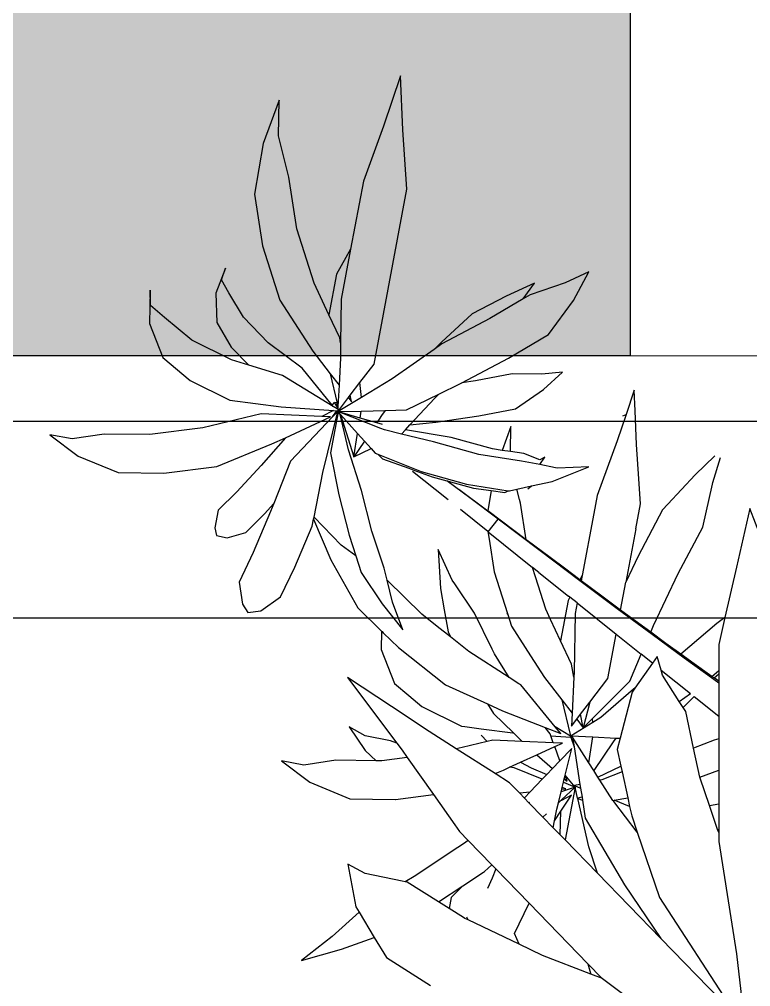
# Model space of a CAD drawing. Header units: metres. Extents: x -22 to 564, y 0 to 143.
# Drawn here: x 134.3237 to 134.5099, y 48.3146 to 48.5607 of the extents above; entities that cross this region are included whole.
import ezdxf
from ezdxf.enums import TextEntityAlignment as Align

# ---------------------------------------------------------------- set-up
doc = ezdxf.new("R2010")
doc.units = ezdxf.units.M
for name, color, linetype in [('XREF 1N NEURO-ONCOLOGIA$0$-CG-M-WALL', 7, 'Continuous'), ('XREF 1N NEURO-ONCOLOGIA$0$COLUMNAS', 6, 'Continuous'), ('XREF 1N NEURO-ONCOLOGIA$0$Mobiliario Fijo', 40, 'Continuous'), ('XREF 1N NEURO-ONCOLOGIA$0$TEX-MOB', 4, 'Continuous')]:
    doc.layers.add(name, color=color, linetype=linetype)
doc.layers.add('XREF 1N NEURO-ONCOLOGIA$0$MUROS DE TABLAROCA', color=150, linetype='Continuous', lineweight=13)
doc.styles.add('XREF 1N NEURO-ONCOLOGIA$0$HANDLET', font='romans.shx')

# ---------------------------------------------------------------- blocks, each defined once
blk = doc.blocks.new('XREF 1N NEURO-ONCOLOGIA$0$C-1')
at = {"layer": 'XREF 1N NEURO-ONCOLOGIA$0$-CG-M-WALL', "true_color": 0x636466}
h = blk.add_hatch(color=251, dxfattribs=at)
h.dxf.hatch_style = 1
h.paths.add_polyline_path([(-0.5, -0.5), (-0.5, 0.5), (0.5, 0.5), (0.5, -0.5)])
blk.add_lwpolyline([(-0.5, -0.5), (-0.5, 0.5), (0.5, 0.5), (0.5, -0.5)], close=True)
blk = doc.blocks.new('XREF 1N NEURO-ONCOLOGIA$0$PLANTA CIRCULAR-02')
at = {"color": 72}
for p, q in [((0.2163079197244855, 0.3322979269213064), (0.2174825615668823, 0.3582367918298743)), ((0.2174825615668823, 0.3582367918298743), (0.2255600604138266, 0.3340252120680773)), ((0.2754286079874646, 0.3465133165283376), (0.2831271368989405, 0.3258223326865206)), ((0.275811919614938, 0.3294600119358151), (0.2754286079874646, 0.3465133165283376)), ((0.2255600604138266, 0.3340252120680773), (0.2352287231787073, 0.3078379123443895)), ((0.2144517528118541, 0.3039590530063805), (0.2163079197244855, 0.3322979269213064)), ((0.2708940055696019, 0.3097266283270628), (0.275811919614938, 0.3294600119358151)), ((0.2831271368989405, 0.3258223326865206), (0.2873213446946607, 0.3015577129912046)), ((0.2352287231787073, 0.3078379123443895), (0.2412934626035792, 0.2753400864379287)), ((0.266975109439926, 0.2850408369870152), (0.2708940055696019, 0.3097266283270628)), ((0.2300751190101948, 0.2203104930686237), (0.2144517528118541, 0.3039590530063805)), ((0.2873213446946607, 0.3015577129912046), (0.2834024485649991, 0.276871921651157)), ((0.258752786373023, 0.259072938679985), (0.266975109439926, 0.2850408369870152)), ((0.2412934626035792, 0.2753400864379287), (0.2457661489516312, 0.2513930210412383)), ((0.2412934626035792, 0.2753400864379287), (0.2480992815560796, 0.2632650709938318)), ((0.2834024485649991, 0.276871921651157), (0.2751801254980961, 0.2509040233441269)), ((0.1273815670105876, 0.2644104534880682), (0.1386542231617511, 0.2592500123248627)), ((0.1347174525734545, 0.2507799221803779), (0.1273815670105876, 0.2644104534880682)), ((0.3012393786880523, 0.2661272672316173), (0.3057208071625865, 0.2542281051827047)), ((0.3031552708874727, 0.260565723578587), (0.3012393786880523, 0.2661272672316173)), ((0.1386542231617511, 0.2592500123248627), (0.1554385416881416, 0.2534772389408246)), ((0.2480992815560796, 0.2632650709938318), (0.2517101342726562, 0.2439324122591202)), ((0.2517101342726562, 0.2439324122591202), (0.258752786373023, 0.259072938679985)), ((0.2995236314507963, 0.2544392442416736), (0.3031552708874727, 0.260565723578587)), ((0.1533050969057257, 0.2589804255905719), (0.1669278453257448, 0.2528546845111848)), ((0.158738136582528, 0.2515389861300363), (0.1533050969057257, 0.2589804255905719)), ((0.2926280267648309, 0.2426926067117918), (0.2995236314507963, 0.2544392442416736)), ((0.3371173422359845, 0.2483497702475788), (0.3371932772652855, 0.2557022486139644)), ((0.3371932772652855, 0.2557022486139644), (0.3374809903972249, 0.2398110029806943)), ((0.1465979750992545, 0.234456471980458), (0.1347174525734545, 0.2507799221803779)), ((0.1554385416881416, 0.2534772389408246), (0.158738136582528, 0.2515389861300363)), ((0.158738136582528, 0.2515389861300363), (0.1746905417690243, 0.2421682011757511)), ((0.1669278453257448, 0.2528546845111848), (0.183105695239135, 0.2443916328278064)), ((0.2457661489516312, 0.2513930210412383), (0.2461087853604624, 0.2304808479718332)), ((0.2751801254980961, 0.2509040233441269), (0.2593158248288034, 0.2264805127125484)), ((0.3057208071625865, 0.2542281051827047), (0.3052849004319853, 0.2402072395598367)), ((0.3302719046012754, 0.2426581997864687), (0.3371173422359845, 0.2483497702475788)), ((0.1746905417690243, 0.2421682011757511), (0.1976315565399318, 0.2299967785626436)), ((0.183105695239135, 0.2443916328278064), (0.1979025384700463, 0.2308337960126394)), ((0.2465460943457316, 0.2328305884237594), (0.2517101342726562, 0.2439324122591202)), ((0.2808230684268551, 0.2305072031032154), (0.2926280267648309, 0.2426926067117918)), ((0.3172262998705548, 0.2317171172690493), (0.3302719046012754, 0.2426581997864687)), ((0.3052849004319853, 0.2402072395598367), (0.2983892957460199, 0.2284606020299478)), ((0.3374809903972249, 0.2398110029806943), (0.3310885271888111, 0.2234832087838114)), ((0.165849975180123, 0.2231474342153845), (0.1465979750992545, 0.234456471980458)), ((0.2461087853604624, 0.2304808479718332), (0.2465460943457316, 0.2328305884237594)), ((0.2982155976822298, 0.2223179191698321), (0.3172262998705548, 0.2317171172690493)), ((0.1976315565399318, 0.2299967785626436), (0.2013890418260757, 0.2273417944819727)), ((0.1979025384700463, 0.2308337960126394), (0.2013890418260757, 0.2273417944819727)), ((0.2013890418260757, 0.2273417944819727), (0.2214030004920744, 0.2132002243617919)), ((0.2461087853604624, 0.2304808479718332), (0.2462260190323775, 0.2233257098332544)), ((0.2645668345363532, 0.2183558742652565), (0.2808230684268551, 0.2305072031032154)), ((0.2983892957460199, 0.2284606020299478), (0.2899686613796177, 0.2197685909734801)), ((0.1880458887503806, 0.2113713272277309), (0.165849975180123, 0.2231474342153845)), ((0.2462260190323775, 0.2233257098332544), (0.2468636820481009, 0.2101818382819616)), ((0.2593158248288034, 0.2264805127125484), (0.2510818288329091, 0.2157029925408622)), ((0.2899686613796177, 0.2197685909734801), (0.2982155976822298, 0.2223179191698321)), ((0.3310885271888111, 0.2234832087838114), (0.3180429224580905, 0.212542126266392)), ((0.2368373994195281, 0.2114759135015092), (0.2300751190101948, 0.2203104930686237)), ((0.2501257025410837, 0.2006073451241903), (0.2645668345363532, 0.2183558742652565)), ((0.2739774869021687, 0.2148253307744952), (0.2899686613796177, 0.2197685909734801)), ((0.1398800181335815, 0.2163983263596734), (0.1497604723965367, 0.2155343248746178)), ((0.1490665851663664, 0.2080943989386341), (0.1398800181335815, 0.2163983263596734)), ((0.1497604723965367, 0.2155343248746178), (0.1639590949975371, 0.2156879583203661)), ((0.1639590949975371, 0.2156879583203661), (0.1815031946998573, 0.2123314385903896)), ((0.2214030004920744, 0.2132002243617919), (0.2361707790385594, 0.2043516240605001)), ((0.2510818288329091, 0.2157029925408622), (0.2468636820481009, 0.2101818382819616)), ((0.2510818288329091, 0.2157029925408622), (0.2477282124536515, 0.2016322527049041)), ((0.2496995792831598, 0.20008362848872), (0.2739774869021687, 0.2148253307744952)), ((0.1815031946998573, 0.2123314385903896), (0.1880458887503806, 0.2113713272277309)), ((0.1887909899510447, 0.210976011602277), (0.1880458887503806, 0.2113713272277309)), ((0.1991868052905516, 0.2059026629006553), (0.1887909899510447, 0.210976011602277)), ((0.2361707790385594, 0.2043516240605001), (0.2368373994195281, 0.2114759135015092)), ((0.2414502145201709, 0.2054495023549734), (0.2368373994195281, 0.2114759135015092)), ((0.2468636820481009, 0.2101818382819616), (0.2473545221659918, 0.2000643635302808)), ((0.3180429224580905, 0.212542126266392), (0.2990322202697513, 0.2031429281671819)), ((0.1052299575996187, 0.1979691624593656), (0.1056769285168286, 0.2078393354950734)), ((0.1056769285168286, 0.2078393354950734), (0.1095695138444483, 0.1961716594080798)), ((0.1624008745917536, 0.1989805685503896), (0.1490665851663664, 0.2080943989386341)), ((0.2145308191973356, 0.1984145024736676), (0.1991868052905516, 0.2059026629006553)), ((0.2012420913636532, 0.2038441356656762), (0.1991868052905516, 0.2059026629006553)), ((0.2129187338088343, 0.1912117784107465), (0.2012420913636532, 0.2038441356656762)), ((0.2361707790385594, 0.2043516240605001), (0.2465179944031206, 0.1981517496038236)), ((0.2408711741639706, 0.2023382135543628), (0.2414502145201709, 0.2054495023549734)), ((0.2423500464400661, 0.204273917165942), (0.2408711741639706, 0.2023382135543628)), ((0.2423500464400661, 0.204273917165942), (0.2414502145201709, 0.2054495023549734)), ((0.2466985945455633, 0.1985927575697914), (0.2423500464400661, 0.204273917165942)), ((0.179944974294088, 0.1956240488204131), (0.1624008745917536, 0.1989805685503896)), ((0.2475589574949026, 0.2009221111081345), (0.2473545221659918, 0.2000643635302808)), ((0.2473545221659918, 0.2000643635302808), (0.2473828681530961, 0.1994800799755438)), ((0.248094386283185, 0.2003980152886271), (0.2473828681530961, 0.1994800799755438)), ((0.2473828681530961, 0.1994800799755438), (0.2473871868901938, 0.1993910597183728)), ((0.2486026663029293, 0.2008001950860674), (0.2473871868901938, 0.1993910597183728)), ((0.2473871868901938, 0.1993910597183728), (0.2474207183899182, 0.1986998894381315)), ((0.2477282124536515, 0.2016322527049041), (0.2475589574949026, 0.2009221111081345)), ((0.2475589574949026, 0.2009221111081345), (0.2480609931466802, 0.2010828169036856)), ((0.2477282124536515, 0.2016322527049041), (0.2480911353282238, 0.2018156823961661)), ((0.247743822599233, 0.1988960804005373), (0.2496995792831598, 0.20008362848872)), ((0.2480609931466802, 0.2010828169036856), (0.248094386283185, 0.2003980152886271)), ((0.2480911353282238, 0.2018156823961661), (0.2490791886609855, 0.2018896935783303)), ((0.2490791886609855, 0.2018896935783303), (0.2486026663029293, 0.2008001950860674)), ((0.2501257025410837, 0.2006073451241903), (0.2490791886609855, 0.2018896935783303)), ((0.2746122854090771, 0.1999197234052801), (0.2494241924522385, 0.1980637706908084)), ((0.2496995792831598, 0.20008362848872), (0.2501257025410837, 0.2006073451241903)), ((0.2990322202697513, 0.2031429281671819), (0.2746122854090771, 0.1999197234052801)), ((0.1045022866744318, 0.1819004705865055), (0.1052299575996187, 0.1979691624593656)), ((0.1095695138444483, 0.1961716594080798), (0.1137544273637729, 0.1836277557332693)), ((0.1110581247384346, 0.1955550565866915), (0.1095695138444483, 0.1961716594080798)), ((0.2005007157029723, 0.192607584846705), (0.179944974294088, 0.1956240488204131)), ((0.2248347571928662, 0.1981529485796116), (0.2145308191973356, 0.1984145024736676)), ((0.2362374095002337, 0.1978635050566737), (0.2248347571928662, 0.1981529485796116)), ((0.2248347571928662, 0.1981529485796116), (0.2264701033485323, 0.1956942270619848)), ((0.2264701033485323, 0.1956942270619848), (0.2287862294278824, 0.192255410235326)), ((0.2268788212409731, 0.1895363656214002), (0.2474751338054943, 0.1975782480458505)), ((0.2287862294278824, 0.192255410235326), (0.236768964713761, 0.1945289948367801)), ((0.2466379175878899, 0.1975994998392849), (0.2362374095002337, 0.1978635050566737)), ((0.236768964713761, 0.1945289948367801), (0.2362374095002337, 0.1978635050566737)), ((0.236768964713761, 0.1945289948367801), (0.246546267228581, 0.1973136950235457)), ((0.2461689531155144, 0.1961370690792492), (0.2379569896054789, 0.1870763708344043)), ((0.2461689531155144, 0.1961370690792492), (0.2397189675594689, 0.1760232697730402)), ((0.2423861432337446, 0.1793886632420509), (0.2462778434902333, 0.1962572136495382)), ((0.2462778434902333, 0.1962572136495382), (0.2461689531155144, 0.1961370690792492)), ((0.2472387041253228, 0.1973173825432752), (0.2462778434902333, 0.1962572136495382)), ((0.2465179944031206, 0.1981517496038236), (0.2468365684651559, 0.1983451898315493)), ((0.2465179944031206, 0.1981517496038236), (0.2469669963618912, 0.1978827153103282)), ((0.2466379175878899, 0.1975994998392849), (0.246546267228581, 0.1973136950235457)), ((0.246546267228581, 0.1973136950235457), (0.2472040618885387, 0.1975010433141122)), ((0.247188125296617, 0.1975855334345127), (0.2466379175878899, 0.1975994998392849)), ((0.2466985945455633, 0.1985927575697914), (0.2466639152700907, 0.1985525530273904)), ((0.2468365684651559, 0.1983451898315493), (0.2466639152700907, 0.1985525530273904)), ((0.2472069117380471, 0.1979003931708334), (0.2466985945455633, 0.1985927575697914)), ((0.2472069117380471, 0.1979003931708334), (0.2468365684651559, 0.1983451898315493)), ((0.2472069117380471, 0.1979003931708334), (0.2469669963618912, 0.1978827153103282)), ((0.2469669963618912, 0.1978827153103282), (0.2470406137376671, 0.1978386050379939)), ((0.2471345818030244, 0.1978694019205349), (0.2470406137376671, 0.1978386050379939)), ((0.2470406137376671, 0.1978386050379939), (0.2471531042229316, 0.1977712026633824)), ((0.2472069117380471, 0.1979003931708334), (0.2471345818030244, 0.1978694019205349)), ((0.2471345818030244, 0.1978694019205349), (0.2471531042229316, 0.1977712026633824)), ((0.2471531042229316, 0.1977712026633824), (0.2474751338054943, 0.1975782480458505)), ((0.2474751338054943, 0.1975782480458505), (0.247188125296617, 0.1975855334345127)), ((0.247188125296617, 0.1975855334345127), (0.2472040618885387, 0.1975010433141122)), ((0.2472040618885387, 0.1975010433141122), (0.2474751338054943, 0.1975782480458505)), ((0.2474751338054943, 0.1975782480458505), (0.2472069117380471, 0.1979003931708334)), ((0.2474751338054943, 0.1975782480458505), (0.2472387041253228, 0.1973173825432752)), ((0.2472387041253228, 0.1973173825432752), (0.2509193050910028, 0.1778041503355823)), ((0.2474207183899182, 0.1986998894381315), (0.247743822599233, 0.1988960804005373)), ((0.2474207183899182, 0.1986998894381315), (0.2474586054971581, 0.197918938906561)), ((0.2479441683835546, 0.197954716992605), (0.2474586054971581, 0.197918938906561)), ((0.2474586054971581, 0.197918938906561), (0.2474751338054943, 0.1975782480458505)), ((0.2479441683835546, 0.197954716992605), (0.2474751338054943, 0.1975782480458505)), ((0.2474751338054943, 0.1975782480458505), (0.2499030206254673, 0.1950344479568571)), ((0.2545506393085475, 0.1685439526762096), (0.2474751338054943, 0.1975782480458505)), ((0.2479831858152153, 0.1979575919426182), (0.2479441683835546, 0.197954716992605)), ((0.2494241924522385, 0.1980637706908084), (0.2479831858152153, 0.1979575919426182)), ((0.2499030206254673, 0.1950344479568571), (0.2479831858152153, 0.1979575919426182)), ((0.2494241924522385, 0.1980637706908084), (0.2550827223342083, 0.195213421225823)), ((0.2499030206254673, 0.1950344479568571), (0.2700187889681729, 0.1739583035174519)), ((0.2508638265624228, 0.1950258185294231), (0.2550827223342083, 0.195213421225823)), ((0.2725399314201127, 0.1851076294699467), (0.2508638265624228, 0.1950258185294231)), ((0.2550827223342083, 0.195213421225823), (0.2841276533141865, 0.1965049694562708)), ((0.2841276533141865, 0.1965049694562708), (0.3119486977157351, 0.1898444431688944)), ((0.1645955643399191, 0.1905343967350816), (0.1688656129225734, 0.1790579825729139)), ((0.1648666482664112, 0.1784740353022087), (0.1645955643399191, 0.1905343967350816)), ((0.2129187338088343, 0.1912117784107465), (0.2005007157029723, 0.192607584846705)), ((0.215121367953742, 0.1888288621271457), (0.2129187338088343, 0.1912117784107465)), ((0.2260522050137155, 0.1914767252876928), (0.2287862294278824, 0.192255410235326)), ((0.3119486977157351, 0.1898444431688944), (0.3372880189583043, 0.1865867729920794)), ((0.1734773214052865, 0.1797314055244357), (0.1932669609845732, 0.1851730476572797)), ((0.1932669609845732, 0.1851730476572797), (0.215121367953742, 0.1888288621271457)), ((0.2017289134619915, 0.1831929343636673), (0.2169393390596781, 0.18686209294696)), ((0.2169393390596781, 0.18686209294696), (0.215121367953742, 0.1888288621271457)), ((0.2169393390596781, 0.18686209294696), (0.2250252189176507, 0.1888126218978954)), ((0.2250252189176507, 0.1888126218978954), (0.2268788212409731, 0.1895363656214002)), ((0.2379569896054789, 0.1870763708344043), (0.2346970288467958, 0.1834794818944587)), ((0.2397189675594689, 0.1760232697730402), (0.2379569896054789, 0.1870763708344043)), ((0.2789897089102595, 0.1821564482979241), (0.2725399314201127, 0.1851076294699467)), ((0.2725399314201127, 0.1851076294699467), (0.28417783862389, 0.1717772079103597)), ((0.3372880189583043, 0.1865867729920794), (0.3591623532484363, 0.1868583691443675)), ((0.3591623532484363, 0.1868583691443675), (0.3745282498051523, 0.1845198085490196)), ((0.3852475939766577, 0.186526585147341), (0.3715849473010309, 0.1763001714849111)), ((0.3745282498051523, 0.1845198085490196), (0.3852475939766577, 0.186526585147341)), ((0.103425315653368, 0.1654579051208671), (0.1045022866744318, 0.1819004705865055)), ((0.1137544273637729, 0.1836277557332693), (0.1234230901286537, 0.1574404560095886)), ((0.1800494819271137, 0.1770853832989019), (0.2017289134619915, 0.1831929343636673)), ((0.2346970288467958, 0.1834794818944587), (0.2314845738350897, 0.1799350085842022)), ((0.2346970288467958, 0.1834794818944587), (0.2397189675594689, 0.1760232697730402)), ((0.3053391020597331, 0.1713861034784898), (0.2789897089102595, 0.1821564482979241)), ((0.0670034462101086, 0.1765032058852469), (0.07653787987015899, 0.1673561726104253)), ((0.1484346118343325, 0.1758525380328066), (0.1508384722692142, 0.1745214281818335)), ((0.1508482719286803, 0.172223583868643), (0.1484346118343325, 0.1758525380328066)), ((0.1508384722692142, 0.1745214281818335), (0.1584706073914219, 0.1775400559016802)), ((0.1584706073914219, 0.1775400559016802), (0.1648666482664112, 0.1784740353022087)), ((0.1595454020749543, 0.1738957745349907), (0.1800494819271137, 0.1770853832989019)), ((0.1648666482664112, 0.1784740353022087), (0.1688656129225734, 0.1790579825729139)), ((0.1688656129225734, 0.1790579825729139), (0.1734773214052865, 0.1797314055244357)), ((0.2282675669181486, 0.1772559153046629), (0.2074901824431805, 0.1689609296818304)), ((0.2282675669181486, 0.1772559153046629), (0.2260960932850935, 0.1749584140142204)), ((0.2295037197612828, 0.1777494264140031), (0.2282675669181486, 0.1772559153046629)), ((0.2314845738350897, 0.1799350085842022), (0.2295037197612828, 0.1777494264140031)), ((0.2397189675594689, 0.1760232697730402), (0.2314845738350897, 0.1799350085842022)), ((0.236039075806687, 0.1598101230703861), (0.2423861432337446, 0.1793886632420509)), ((0.2509193050910028, 0.1778041503355823), (0.2470163743349474, 0.1577717612665097)), ((0.3715849473010309, 0.1763001714849111), (0.3525527575924343, 0.1684000294539629)), ((0.0679989700413444, 0.1636597580998753), (0.0644272448327428, 0.1756919343429359)), ((0.1433445106461306, 0.1707808413354073), (0.1508482719286803, 0.172223583868643)), ((0.1508482719286803, 0.172223583868643), (0.1595454020749543, 0.1738957745349907)), ((0.2260960932850935, 0.1749584140142204), (0.2135093719693941, 0.1704741983170876)), ((0.2700187889681729, 0.1739583035174519), (0.27805011984141, 0.1535925753640228)), ((0.28417783862389, 0.1717772079103597), (0.2957087490867138, 0.1592649931012247)), ((0.3306784233023023, 0.1681284333016748), (0.3053391020597331, 0.1713861034784898)), ((0.07653787987015899, 0.1673561726104253), (0.0895846311254189, 0.1532594486780852)), ((0.1274086166296513, 0.1711158326718518), (0.1422950797455797, 0.1705790680461305)), ((0.1448606160206935, 0.1642414496502482), (0.1274086166296513, 0.1711158326718518)), ((0.1422950797455797, 0.1705790680461305), (0.1433445106461306, 0.1707808413354073)), ((0.2074901824431805, 0.1689609296818304), (0.1858107509083027, 0.1628533786170578)), ((0.2008128721623734, 0.1603305658610807), (0.2116350406788285, 0.168978682918727)), ((0.2111148562738663, 0.1696211147697824), (0.202291442793566, 0.1664776361594065)), ((0.2135093719693941, 0.1704741983170876), (0.2111148562738663, 0.1696211147697824)), ((0.2587951558607244, 0.1471608245804887), (0.2545506393085475, 0.1685439526762096)), ((0.3525527575924343, 0.1684000294539629), (0.3306784233023023, 0.1681284333016748)), ((0.0681847394216959, 0.16284444751048), (0.0679989700413444, 0.1636597580998753)), ((0.07286446886099901, 0.1423059014906087), (0.0681847394216959, 0.16284444751048)), ((0.1026461197618005, 0.1535615966715724), (0.103425315653368, 0.1654579051208671)), ((0.1547532977826052, 0.1620265710654962), (0.1448606160206935, 0.1642414496502482)), ((0.1617346602958491, 0.1604635095322209), (0.1547532977826052, 0.1620265710654962)), ((0.1858107509083027, 0.1628533786170578), (0.165922312573926, 0.159759538870567)), ((0.194635716770648, 0.1643725083162764), (0.1825018032142793, 0.1610359940265624)), ((0.1842597736035287, 0.1563334394582441), (0.1952324339886502, 0.1645365902108367)), ((0.1952324339886502, 0.1645365902108367), (0.194635716770648, 0.1643725083162764)), ((0.202291442793566, 0.1664776361594065), (0.1952324339886502, 0.1645365902108367)), ((0.1234230901286537, 0.1574404560095886), (0.1250188320769041, 0.1488886172037169)), ((0.1605009356612896, 0.1555131258417148), (0.1617346602958491, 0.1604635095322209)), ((0.1653066710561433, 0.1596637698531467), (0.1617346602958491, 0.1604635095322209)), ((0.165922312573926, 0.159759538870567), (0.1653066710561433, 0.1596637698531467)), ((0.1674950892004148, 0.158844644403807), (0.165922312573926, 0.159759538870567)), ((0.1740303074251841, 0.1597989471231287), (0.1674950892004148, 0.158844644403807)), ((0.1825018032142793, 0.1610359940265624), (0.1740303074251841, 0.1597989471231287)), ((0.1740303074251841, 0.1597989471231287), (0.1756953066214919, 0.1501664791437136)), ((0.1895334806804669, 0.1605706663973052), (0.1756953066214919, 0.1501664791437136)), ((0.194587610511789, 0.1553479501200101), (0.2008128721623734, 0.1603305658610807)), ((0.2310925888607045, 0.1404979471575487), (0.236039075806687, 0.1598101230703861)), ((0.2470163743349474, 0.1577717612665097), (0.242069887388979, 0.1384595853536723)), ((0.2957087490867138, 0.1592649931012247), (0.3046404489877688, 0.1503986505239254)), ((0.0895846311254189, 0.1532594486780852), (0.0920397800063313, 0.1506067150350674)), ((0.1048945850996574, 0.1415117078089381), (0.1026461197618005, 0.1535615966715724)), ((0.1572933824070617, 0.1363142558055372), (0.1600609619220421, 0.1537477085338068)), ((0.1600609619220421, 0.1537477085338068), (0.1605009356612896, 0.1555131258417148)), ((0.1707582094807378, 0.1461553880990465), (0.1842597736035287, 0.1563334394582441)), ((0.27805011984141, 0.1535925753640228), (0.2795593908043799, 0.1497653887337265)), ((0.2825813859204516, 0.1486756891631487), (0.27805011984141, 0.1535925753640228)), ((0.039568464767541, 0.1231805717692467), (0.0503012264136515, 0.1512584545683069)), ((0.0503012264136515, 0.1512584545683069), (0.0566811840993893, 0.1231805717692467)), ((0.0920397800063313, 0.1506067150350674), (0.1037791285079948, 0.128436858154366)), ((0.1250188320769041, 0.1488886172037169), (0.1305649356673086, 0.1191757310767016)), ((0.1572933824070617, 0.1363142558055372), (0.1756953066214919, 0.1501664791437136)), ((0.1756340436006809, 0.1401976806664038), (0.1887703810599248, 0.1507061172625583)), ((0.2795593908043799, 0.1497653887337265), (0.2878913133545495, 0.130196279699696)), ((0.2915130858215065, 0.1398093465858423), (0.2825813859204516, 0.1486756891631487)), ((0.3046404489877688, 0.1503986505239254), (0.3062675604853239, 0.1420061693310188)), ((0.1506146580046277, 0.1309519617738886), (0.1707582094807378, 0.1461553880990465)), ((0.1755778232325582, 0.1401527404294072), (0.1707582094807378, 0.1461553880990465)), ((0.2457641105792732, 0.1337127929269073), (0.2587951558607244, 0.1471608245804887)), ((0.2589906538900379, 0.1461759398824185), (0.2507675776869007, 0.126634403562349)), ((0.2589906538900379, 0.1461759398824185), (0.2587951558607244, 0.1471608245804887)), ((0.2596607296358542, 0.1428002160913522), (0.2589906538900379, 0.1461759398824185)), ((0.0846038173626624, 0.1201360446099073), (0.07286446886099901, 0.1423059014906087)), ((0.1048945850996574, 0.1415117078089381), (0.1096462692204625, 0.1160555221403356)), ((0.1755778232325582, 0.1401527404294072), (0.1542575284695999, 0.1231101353001165)), ((0.1756340436006809, 0.1401976806664038), (0.1750544361110968, 0.1365466347918769)), ((0.2252944885741073, 0.1226553716148615), (0.2310925888607045, 0.1404979471575487)), ((0.2679926521860239, 0.1232311070573289), (0.2596607296358542, 0.1428002160913522)), ((0.30042184723888, 0.137290672889165), (0.2915130858215065, 0.1398093465858423)), ((0.3062675604853239, 0.1420061693310188), (0.3054090772873934, 0.1383514253237905)), ((0.1458517696418937, 0.1277481101635729), (0.1568541853091574, 0.1359836460161006)), ((0.1568541853091574, 0.1359836460161006), (0.1572933824070617, 0.1363142558055372)), ((0.1750544361110968, 0.1365466347918769), (0.1725694049174393, 0.1208930018579011)), ((0.242069887388979, 0.1384595853536723), (0.2388892461541729, 0.1286717533568549)), ((0.3054090772873934, 0.1383514253237905), (0.30042184723888, 0.137290672889165)), ((0.1316019119972793, 0.116665740691495), (0.1506146580046277, 0.1309519617738886)), ((0.192660046776723, 0.116934331251116), (0.1993858539341744, 0.1316942741006528)), ((0.1993858539341744, 0.1316942741006528), (0.1983304550184357, 0.1129424684037801)), ((0.2388892461541729, 0.1286717533568549), (0.2457641105792732, 0.1337127929269073)), ((0.2878913133545495, 0.130196279699696), (0.294691245757491, 0.1160103336293687)), ((0.1037791285079948, 0.128436858154366), (0.1096462692204625, 0.1160555221403356)), ((0.1384307280811754, 0.1221933069562695), (0.1458517696418937, 0.1277481101635729)), ((0.2388892461541729, 0.1286717533568549), (0.2362717871023676, 0.1206170098109851)), ((0.2507675776869007, 0.126634403562349), (0.2378045974201086, 0.1037420606359589)), ((0.0566811840993893, 0.1231805717692467), (0.0622720253835496, 0.0990616334501127)), ((0.1316897786361579, 0.1171800129543357), (0.1384307280811754, 0.1221933069562695)), ((0.1512532607806065, 0.1207087498604267), (0.1371094688952184, 0.1094032758399805)), ((0.1512532607806065, 0.1207087498604267), (0.1542575284695999, 0.1231101353001165)), ((0.1528417037826841, 0.1186386506368038), (0.1542575284695999, 0.1231101353001165)), ((0.1725694049174393, 0.1208930018579011), (0.1663014816835755, 0.1010975265635565)), ((0.2239069614534657, 0.1170313271624863), (0.2252944885741073, 0.1226553716148615)), ((0.2362717871023676, 0.1206170098109851), (0.2262021737048059, 0.1056132107784293)), ((0.2747925845889654, 0.1090451609870016), (0.2679926521860239, 0.1232311070573289)), ((0.0963945369604744, 0.0952542719812684), (0.0846038173626624, 0.1201360446099073)), ((0.1121421423929121, 0.1026924482666871), (0.1096462692204625, 0.1160555221403356)), ((0.113744683623608, 0.1033516459528982), (0.1316019119972793, 0.116665740691495)), ((0.1211959790537946, 0.1093756965248787), (0.1310294119933246, 0.1166888933937216)), ((0.1305649356673086, 0.1191757310767016), (0.1310294119933246, 0.1166888933937216)), ((0.1310294119933246, 0.1166888933937216), (0.1316897786361579, 0.1171800129543357)), ((0.1479197427254633, 0.1030940188867291), (0.1528417037826841, 0.1186386506368038)), ((0.1914604880610966, 0.1151658516224856), (0.192660046776723, 0.116934331251116)), ((0.2072103804864867, 0.100682341654597), (0.2239069614534657, 0.1170313271624863)), ((0.2213139003627731, 0.106520908573259), (0.2239069614534657, 0.1170313271624863)), ((0.294691245757491, 0.1160103336293687), (0.2930881976606514, 0.1054453129279054)), ((0.1819706838125654, 0.1011752688567284), (0.1914604880610966, 0.1151658516224856)), ((0.1983304550184357, 0.1129424684037801), (0.196570152223245, 0.102878242044973)), ((0.1121421423929121, 0.1026924482666871), (0.1211959790537946, 0.1093756965248787)), ((0.1330031811840371, 0.1061211995717812), (0.1363948848424172, 0.1088321226411963)), ((0.1363948848424172, 0.1088321226411963), (0.1371094688952184, 0.1094032758399805)), ((0.1363948848424172, 0.1088321226411963), (0.1372662379085341, 0.1072861512005758)), ((0.1372662379085341, 0.1072861512005758), (0.1408770906250965, 0.0879534924658643)), ((0.2163342993481763, 0.0932723168254128), (0.2213139003627731, 0.106520908573259)), ((0.2842271746428651, 0.1023436693256414), (0.2747925845889654, 0.1090451609870016)), ((0.0971014614420796, 0.0910170392842318), (0.113744683623608, 0.1033516459528982)), ((0.1051888301332156, 0.0975597389204879), (0.1121421423929121, 0.1026924482666871)), ((0.1330031811840371, 0.1061211995717812), (0.1142955469915279, 0.0911688340561625)), ((0.1330031811840371, 0.1061211995717812), (0.1339605159015775, 0.1009955647064302)), ((0.1456669670174193, 0.0982509271590857), (0.1479197427254633, 0.1030940188867291)), ((0.196570152223245, 0.102878242044973), (0.1947043751778494, 0.0922109849280233)), ((0.2262021737048059, 0.1056132107784293), (0.2163342993481763, 0.0932723168254128)), ((0.2378045974201086, 0.1037420606359589), (0.2264880953195814, 0.0926611495675545)), ((0.2905447850244513, 0.1015015638107997), (0.2842271746428651, 0.1023436693256414)), ((0.2930881976606514, 0.1054453129279054), (0.2905447850244513, 0.1015015638107997)), ((0.0622720253835496, 0.0990616334501127), (0.0652375437653206, 0.0862683611500543)), ((0.0622720253835496, 0.0990616334501127), (0.0661709179936168, 0.0961909989952972)), ((0.0977392765933871, 0.0921089636077639), (0.1051888301332156, 0.0975597389204879)), ((0.1339605159015775, 0.1009955647064302), (0.1344203859823096, 0.0729282534984392)), ((0.1408770906250965, 0.0879534924658643), (0.1456669670174193, 0.0982509271590857)), ((0.1663014816835755, 0.1010975265635565), (0.1643470818505364, 0.0949251035508709)), ((0.1665880114846061, 0.1007241136567813), (0.1663014816835755, 0.1010975265635565)), ((0.1735509069976331, 0.0839141968758668), (0.1819706838125654, 0.1011752688567284)), ((0.1998835273134034, 0.0948790469650831), (0.2072103804864867, 0.100682341654597)), ((0.0661709179936168, 0.0961909989952972), (0.0832957620580715, 0.0815958846719838)), ((0.0977392765933871, 0.0921089636077639), (0.0963945369604744, 0.0952542719812684)), ((0.1643470818505364, 0.0949251035508709), (0.1552171772085984, 0.0808693737877917)), ((0.193564372782717, 0.0898739083245488), (0.1998835273134034, 0.0948790469650831)), ((0.2264880953195814, 0.0926611495675545), (0.2262852453614386, 0.0924625226131752)), ((0.2264880953195814, 0.0926611495675545), (0.2266479467496651, 0.0838320831874384)), ((0.08170373396689, 0.0796973215762122), (0.0971014614420796, 0.0910170392842318)), ((0.0904454030253135, 0.0867720980135403), (0.0977392765933871, 0.0921089636077639)), ((0.1142955469915279, 0.0911688340561625), (0.1022553371010417, 0.0815460244466024)), ((0.118269485960127, 0.0699130367338157), (0.1142955469915279, 0.0911688340561625)), ((0.1357130506981718, 0.0768516686305034), (0.1408770906250965, 0.0879534924658643)), ((0.184709799256936, 0.0828605700869574), (0.193564372782717, 0.0898739083245488)), ((0.1947043751778494, 0.0922109849280233), (0.193564372782717, 0.0898739083245488)), ((0.2256700839460279, 0.0918601678505056), (0.2184463626572182, 0.0847868326031716)), ((0.2262852453614386, 0.0924625226131752), (0.2256700839460279, 0.0918601678505056)), ((0.2256700839460279, 0.0918601678505056), (0.226284298588439, 0.0923708504543228)), ((0.226284298588439, 0.0923708504543228), (0.2262852453614386, 0.0924625226131752)), ((0.0652375437653206, 0.0862683611500543), (0.0652375437653206, 0.0737136327218409)), ((0.0832957620580715, 0.0815958846719838), (0.0904454030253135, 0.0867720980135403)), ((0.1724682771464643, 0.0816947375956261), (0.1735509069976331, 0.0839141968758668)), ((0.2184463626572182, 0.0847868326031716), (0.1959457814276675, 0.06696506103553901)), ((0.2266479467496651, 0.0838320831874384), (0.2202554835412513, 0.0675042889905555)), ((0.0675862476844458, 0.0694180368851534), (0.08170373396689, 0.0796973215762122)), ((0.0769989677233696, 0.0770371171767081), (0.0832957620580715, 0.0815958846719838)), ((0.0927728638520193, 0.0739679065788721), (0.0946827672299975, 0.0805025938283706)), ((0.0946827672299975, 0.0805025938283706), (0.0969309366358573, 0.0772909179218502)), ((0.0969309366358573, 0.0772909179218502), (0.1022553371010417, 0.0815460244466024)), ((0.1077791020732093, 0.0686260927400255), (0.1022553371010417, 0.0815460244466024)), ((0.1552171772085984, 0.0808693737877917), (0.1484827811812437, 0.0705015929192925)), ((0.1653985616854214, 0.0703890509713574), (0.184709799256936, 0.0828605700869574)), ((0.1653985616854214, 0.0703890509713574), (0.1724682771464643, 0.0816947375956261)), ((0.0684804653094204, 0.0709497645955395), (0.0769989677233696, 0.0770371171767081)), ((0.0969309366358573, 0.0772909179218502), (0.1053510936837654, 0.0652621021887612)), ((0.1345366923014524, 0.0705308817181063), (0.1357130506981718, 0.0768516686305034)), ((0.0652375437653206, 0.0737136327218409), (0.0652375437653206, 0.0722567274419817)), ((0.0684804653094204, 0.0709497645955395), (0.0652375437653206, 0.0737136327218409)), ((0.0652375437653206, 0.0722567274419817), (0.0652375437653206, 0.0686323611515221)), ((0.0674598964293409, 0.0702204623890666), (0.0652375437653206, 0.0722567274419817)), ((0.0652375437653206, 0.0686323611515221), (0.0674598964293409, 0.0702204623890666)), ((0.0652375437653206, 0.0677277447380647), (0.0675862476844458, 0.0694180368851534)), ((0.0674598964293409, 0.0702204623890666), (0.0684804653094204, 0.0709497645955395)), ((0.0927728638520193, 0.0739679065788721), (0.0787750941280905, 0.0627819982949163)), ((0.0840742392891514, 0.0589533033706218), (0.0920492819952443, 0.07149218912218201)), ((0.0920492819952443, 0.07149218912218201), (0.0927728638520193, 0.0739679065788721)), ((0.1268916275490852, 0.0586486419889312), (0.118269485960127, 0.0699130367338157)), ((0.1344203859823096, 0.0729282534984392), (0.1345366923014524, 0.0705308817181063)), ((0.1345366923014524, 0.0705308817181063), (0.1353707328708822, 0.0533391647097474)), ((0.1484827811812437, 0.0705015929192925), (0.1402487851853493, 0.0597240727476063)), ((0.1607908576410608, 0.0674133188953903), (0.1653985616854214, 0.0703890509713574)), ((0.2148054286921308, 0.0518839668435405), (0.2428102015196316, 0.0705006688733718)), ((0.2428102015196316, 0.0705006688733718), (0.2191771803140199, 0.0390077221610668)), ((0.0652375437653206, 0.0686323611515221), (0.0652375437653206, 0.0677277447380647)), ((0.0652375437653206, 0.0677277447380647), (0.0652375437653206, 0.0519649727992331)), ((0.1053510936837654, 0.0652621021887612), (0.106627364809043, 0.0634388547001521)), ((0.1053510936837654, 0.0652621021887612), (0.1060028472165868, 0.0647912025686992)), ((0.1060028472165868, 0.0647912025686992), (0.1215860567563425, 0.0513254227203817)), ((0.1255677777181745, 0.0508312071412007), (0.1077791020732093, 0.0686260927400255)), ((0.1434478871463796, 0.0468865349178174), (0.1599399812483568, 0.0668638087380344)), ((0.1599399812483568, 0.0668638087380344), (0.1607908576410608, 0.0674133188953903)), ((0.1959457814276675, 0.06696506103553901), (0.1758590271083023, 0.0577894891771678)), ((0.2202554835412513, 0.0675042889905555), (0.213495385513994, 0.0618347327017759)), ((0.0769621757445407, 0.0613332934023632), (0.0652375437653206, 0.0519649727992331)), ((0.08223135694980499, 0.0560558027605254), (0.0769621757445407, 0.0613332934023632)), ((0.0840742392891514, 0.0589533033706218), (0.0787750941280905, 0.0627819982949163)), ((0.106627364809043, 0.0634388547001521), (0.1123443487950482, 0.0413734666186301)), ((0.213495385513994, 0.0618347327017759), (0.2072098788105308, 0.0565632064731361)), ((0.0809931918320928, 0.0541090782695477), (0.08223135694980499, 0.0560558027605254)), ((0.08223135694980499, 0.0560558027605254), (0.0840742392891514, 0.0589533033706218)), ((0.1312625394947986, 0.0529382651592627), (0.1268916275490852, 0.0586486419889312)), ((0.1268916275490852, 0.0586486419889312), (0.1300381305164109, 0.0463592937611068)), ((0.1402487851853493, 0.0597240727476063), (0.1353707328708822, 0.0533391647097474)), ((0.1402487851853493, 0.0597240727476063), (0.1363078026902116, 0.0431889258745102)), ((0.1758590271083023, 0.0577894891771678), (0.1686742298652746, 0.0545074943688917)), ((0.1758590271083023, 0.0577894891771678), (0.1730271693187433, 0.0532608632501877)), ((0.2072098788105308, 0.0565632064731361), (0.1881991766221915, 0.04716400837392599)), ((0.0652375437653206, 0.0519649727992331), (0.0652375437653206, 0.0411055943935921)), ((0.0772326025233667, 0.0367096712107653), (0.0809931918320928, 0.0541090782695477)), ((0.1215860567563425, 0.0513254227203817), (0.1253950501577918, 0.0489852372762627)), ((0.1300381305164109, 0.0463592937611068), (0.1312625394947986, 0.0529382651592627)), ((0.133165277827203, 0.05045243313582401), (0.1312625394947986, 0.0529382651592627)), ((0.1353707328708822, 0.0533391647097474), (0.1356695007554407, 0.0471807917110354)), ((0.1686742298652746, 0.0545074943688917), (0.1482241202497647, 0.0465215792929854)), ((0.1730271693187433, 0.0532608632501877), (0.1633976962950498, 0.043912689917768)), ((0.2059696122039156, 0.0460101908352613), (0.2148054286921308, 0.0518839668435405)), ((0.1253950501577918, 0.0489852372762627), (0.1255677777181745, 0.0508312071412007)), ((0.1253950501577918, 0.0489852372762627), (0.1358308716225309, 0.0425736332341344)), ((0.1300381305164109, 0.0463592937611068), (0.1255677777181745, 0.0508312071412007)), ((0.133165277827203, 0.05045243313582401), (0.1300381305164109, 0.0463592937611068)), ((0.1356695007554407, 0.0471807917110354), (0.133165277827203, 0.05045243313582401)), ((0.1360537840875935, 0.0423967877915956), (0.1434478871463796, 0.0468865349178174)), ((0.1407309491855528, 0.0435954420304938), (0.1434478871463796, 0.0468865349178174)), ((0.1482241202497647, 0.0465215792929854), (0.1407309491855528, 0.0435954420304938)), ((0.1459187155904686, 0.0435219931128046), (0.1482241202497647, 0.0465215792929854)), ((0.186682802980556, 0.046963861126585), (0.1788200517667207, 0.0459260509400039)), ((0.1881991766221915, 0.04716400837392599), (0.186682802980556, 0.046963861126585)), ((0.2419378582005009, 0.0468730174034278), (0.2343854329128305, 0.0354993970192155)), ((0.2343978088359364, 0.0424839616597836), (0.2419378582005009, 0.0468730174034278)), ((0.1253796590681304, 0.0420395739146073), (0.1144622026645692, 0.0414816894291974)), ((0.1358308716225309, 0.0425736332341344), (0.1253796590681304, 0.0420395739146073)), ((0.1273502592261906, 0.0296777605052938), (0.1253796590681304, 0.0420395739146073)), ((0.1273502592261906, 0.0296777605052938), (0.1351186797798647, 0.0418289864173218)), ((0.1358899280237438, 0.0418858148669443), (0.1343970528352543, 0.0372303948401225)), ((0.1351186797798647, 0.0418289864173218), (0.1343970528352543, 0.0372303948401225)), ((0.1351186797798647, 0.0418289864173218), (0.1360537840875935, 0.0423967877915956)), ((0.1358899280237438, 0.0418858148669443), (0.1351186797798647, 0.0418289864173218)), ((0.1455842568251313, 0.0426001292012899), (0.1358899280237438, 0.0418858148669443)), ((0.1363078026902116, 0.0431889258745102), (0.1360537840875935, 0.0423967877915956)), ((0.1443650443991515, 0.039239631428643), (0.1455842568251313, 0.0426001292012899)), ((0.1455842568251313, 0.0426001292012899), (0.1459187155904686, 0.0435219931128046)), ((0.1633976962950498, 0.043912689917768), (0.1592665891169673, 0.0399022621549605)), ((0.1637792417615174, 0.0439408036120241), (0.1633976962950498, 0.043912689917768)), ((0.1788200517667207, 0.0459260509400039), (0.1637792417615174, 0.0439408036120241)), ((0.1788424152070149, 0.0428029094721723), (0.1760074492849526, 0.0398765794515299)), ((0.1907873414808563, 0.036338183873184), (0.2059696122039156, 0.0460101908352613)), ((0.2221897838817881, 0.0401227971134404), (0.2343978088359364, 0.0424839616597836)), ((0.0652375437653206, 0.0411055943935921), (0.0652375437653206, 0.0261137736562276)), ((0.0652375437653206, 0.0411055943935921), (0.0673797580799374, 0.0404603280634817)), ((0.0673797580799374, 0.0404603280634817), (0.0772326025233667, 0.0367096712107653)), ((0.1144622026645692, 0.0414816894291974), (0.1123443487950482, 0.0413734666186301)), ((0.1123443487950482, 0.0413734666186301), (0.1137303069276925, 0.0360241943211506)), ((0.1144622026645692, 0.0414816894291974), (0.1156370597009726, 0.0397153072687289)), ((0.1156370597009726, 0.0397153072687289), (0.1249384575800718, 0.0259052630646153)), ((0.1343970528352543, 0.0372303948401225), (0.1315855884395063, 0.0193142449701114)), ((0.140030782914863, 0.0390468987361743), (0.1443650443991515, 0.039239631428643)), ((0.1436879959407094, 0.037373492445731), (0.140030782914863, 0.0390468987361743)), ((0.1412171614851587, 0.030563166773554), (0.1436879959407094, 0.037373492445731)), ((0.1522466647120524, 0.0334573601180424), (0.1436879959407094, 0.037373492445731)), ((0.1443650443991515, 0.039239631428643), (0.1592665891169673, 0.0399022621549605)), ((0.1592665891169673, 0.0399022621549605), (0.173294609666641, 0.040526049663022)), ((0.173294609666641, 0.040526049663022), (0.1760074492849526, 0.0398765794515299)), ((0.1760074492849526, 0.0398765794515299), (0.1879936471423207, 0.0370070111936869)), ((0.2191771803140199, 0.0390077221610668), (0.2166430245167561, 0.0356307508974467)), ((0.2191771803140199, 0.0390077221610668), (0.2221897838817881, 0.0401227971134404)), ((0.0742047054189499, 0.0227002673841383), (0.0772326025233667, 0.0367096712107653)), ((0.1137303069276925, 0.0360241943211506), (0.1120093176966748, 0.0280615614154627)), ((0.1386480801791947, 0.0237914088043425), (0.1355511356365753, 0.0364997025870295)), ((0.1355511356365753, 0.0364997025870295), (0.1412171614851587, 0.030563166773554)), ((0.1522466647120524, 0.0334573601180424), (0.1447005044323362, 0.0269135204942757)), ((0.1600556693516921, 0.0298842465493934), (0.1522466647120524, 0.0334573601180424)), ((0.1722266452662922, 0.024513919487255), (0.1907873414808563, 0.036338183873184)), ((0.1879936471423207, 0.0370070111936869), (0.1907873414808563, 0.036338183873184)), ((0.2166430245167561, 0.0356307508974467), (0.2142108684981139, 0.0321819782996258)), ((0.2343854329128305, 0.0354993970192155), (0.2290151474390853, 0.0306396408130283)), ((0.1120093176966748, 0.0280615614154627), (0.1114154037133517, 0.025313654025112)), ((0.122983959152549, 0.0228480712231587), (0.1120093176966748, 0.0280615614154627)), ((0.1249384575800718, 0.0259052630646153), (0.1273502592261906, 0.0296777605052938)), ((0.1412171614851587, 0.030563166773554), (0.1447005044323362, 0.0269135204942757)), ((0.1600556693516921, 0.0298842465493934), (0.1549638052164965, 0.0272764716300671)), ((0.1652758788337536, 0.0274956705154139), (0.1600556693516921, 0.0298842465493934)), ((0.2142108684981139, 0.0321819782996258), (0.2017262672764701, 0.0144789402306245)), ((0.2142108684981139, 0.0321819782996258), (0.2264549753107445, 0.0306078531988234)), ((0.2264549753107445, 0.0306078531988234), (0.2290151474390853, 0.0306396408130283)), ((0.2290151474390853, 0.0306396408130283), (0.2483293096008765, 0.0308794493511115)), ((0.2483293096008765, 0.0308794493511115), (0.2636952061575926, 0.0285408887557637)), ((0.274414550329098, 0.0305476653540851), (0.2607519036534711, 0.0203212516916622)), ((0.2636952061575926, 0.0285408887557637), (0.274414550329098, 0.0305476653540851)), ((0.0652375437653206, 0.0261137736562276), (0.0652375437653206, 0.0099498520717347)), ((0.0742047054189499, 0.0227002673841383), (0.0652375437653206, 0.0261137736562276)), ((0.1114154037133517, 0.025313654025112), (0.1087364480866313, 0.0129187245033791)), ((0.1114154037133517, 0.025313654025112), (0.1211833360462009, 0.0215188438894884)), ((0.122983959152549, 0.0228480712231587), (0.1249384575800718, 0.0259052630646153)), ((0.1339306183181748, 0.017993524722975), (0.1386480801791947, 0.0237914088043425)), ((0.1376862342480365, 0.0208309225288943), (0.1386931784329306, 0.0236063483844546)), ((0.1386931784329306, 0.0236063483844546), (0.1386480801791947, 0.0237914088043425)), ((0.1390758692400311, 0.0220359789000853), (0.1386931784329306, 0.0236063483844546)), ((0.1447005044323362, 0.0269135204942757), (0.1474986778220568, 0.0239817554469113)), ((0.1549638052164965, 0.0272764716300671), (0.1474986778220568, 0.0239817554469113)), ((0.1474986778220568, 0.0239817554469113), (0.1495988070312819, 0.0217813609205351)), ((0.1495988070312819, 0.0217813609205351), (0.1630514114753225, 0.0272565121848061)), ((0.1630514114753225, 0.0272565121848061), (0.1652758788337536, 0.0274956705154139)), ((0.1652726169653818, 0.0200837909927927), (0.1722266452662922, 0.024513919487255)), ((0.1681566652626998, 0.0261775285046682), (0.1652758788337536, 0.0274956705154139)), ((0.1722266452662922, 0.024513919487255), (0.1681566652626998, 0.0261775285046682)), ((0.06968404541513, 0.0092973476561085), (0.0741186124871121, 0.0223019346115834)), ((0.0741186124871121, 0.0223019346115834), (0.0742047054189499, 0.0227002673841383)), ((0.1158000081742898, 0.0116110622746248), (0.1220207107244846, 0.0213413750835869)), ((0.1211833360462009, 0.0215188438894884), (0.1220207107244846, 0.0213413750835869)), ((0.1220207107244846, 0.0213413750835869), (0.122983959152549, 0.0228480712231587)), ((0.1315855884395063, 0.0193142449701114), (0.1313034917214679, 0.017516574302185)), ((0.1342675244698341, 0.0187458494870256), (0.1313034917214679, 0.017516574302185)), ((0.1315855884395063, 0.0193142449701114), (0.1342675244698341, 0.0187458494870256)), ((0.139465675979352, 0.0204364092294824), (0.1339306183181748, 0.017993524722975)), ((0.1390758692400311, 0.0220359789000853), (0.1376862342480365, 0.0208309225288943)), ((0.139465675979352, 0.0204364092294824), (0.1390758692400311, 0.0220359789000853)), ((0.1400818370921684, 0.017907995713756), (0.139465675979352, 0.0204364092294824)), ((0.1495988070312819, 0.0217813609205351), (0.1553723401632538, 0.0157321851623991)), ((0.1605974698697707, 0.0152762317339423), (0.1652726169653818, 0.0200837909927927)), ((0.2607519036534711, 0.0203212516916622), (0.2417197139448746, 0.012421109660707)), ((0.1313034917214679, 0.017516574302185), (0.1306191869580857, 0.0131558195595787)), ((0.1327175325287726, 0.0127354119603354), (0.1339306183181748, 0.017993524722975)), ((0.1404442884177257, 0.0119093922120257), (0.1339306183181748, 0.017993524722975)), ((0.1339306183181748, 0.017993524722975), (0.1406073568319357, 0.015751528541152)), ((0.1339306183181748, 0.017993524722975), (0.1386920057337306, -0.0072496513607874)), ((0.1406699181592614, 0.0065057443915535), (0.1356867102296348, 0.0140931858794815)), ((0.1356867102296348, 0.0140931858794815), (0.1404533615135506, 0.01169209898584)), ((0.1383792095557794, 0.0172150337414365), (0.1400818370921684, 0.017907995713756)), ((0.1402913707928235, 0.0170481754009231), (0.1383792095557794, 0.0172150337414365)), ((0.1402913707928235, 0.0170481754009231), (0.1400818370921684, 0.017907995713756)), ((0.1406073568319357, 0.015751528541152), (0.1402913707928235, 0.0170481754009231)), ((0.1418676594961425, 0.0105798839438904), (0.1406073568319357, 0.015751528541152)), ((0.1553723401632538, 0.0157321851623991), (0.1580947907992538, 0.0128797580586309)), ((0.1605974698697707, 0.0152762317339423), (0.1553723401632538, 0.0157321851623991)), ((0.1581444772037486, 0.0127537640206939), (0.1605974698697707, 0.0152762317339423)), ((0.2017262672764701, 0.0144789402306245), (0.19148625953936, -4.12870140067e-05)), ((0.2198453796547426, 0.0121495135084189), (0.2017262672764701, 0.0144789402306245)), ((0.0652375437653206, 0.0099498520717347), (0.0652375437653206, -0.0023474337249212)), ((0.06968404541513, 0.0092973476561085), (0.0652375437653206, 0.0099498520717347)), ((0.0657637205324448, -0.0021991986815308), (0.06968404541513, 0.0092973476561085)), ((0.1042043054354167, -0.0035583757336823), (0.115453671694155, 0.0110693288833161)), ((0.1087364480866313, 0.0129187245033791), (0.1078501617780887, 0.0088180756456993)), ((0.1078501617780887, 0.0088180756456993), (0.1152595953903983, 0.011711107772463)), ((0.1152595953903983, 0.011711107772463), (0.1087364480866313, 0.0129187245033791)), ((0.1158000081742898, 0.0116110622746248), (0.1152595953903983, 0.011711107772463)), ((0.115453671694155, 0.0110693288833161), (0.1158000081742898, 0.0116110622746248)), ((0.1273648647009651, -0.0104656932423026), (0.132671241242889, 0.0125347626713293)), ((0.1304051859081028, 0.0117920907890508), (0.1290536741972375, 0.0031795377012074)), ((0.1306191869580857, 0.0131558195595787), (0.1304051859081028, 0.0117920907890508)), ((0.132671241242889, 0.0125347626713293), (0.1304051859081028, 0.0117920907890508)), ((0.1306191869580857, 0.0131558195595787), (0.1327175325287726, 0.0127354119603354)), ((0.132671241242889, 0.0125347626713293), (0.1327175325287726, 0.0127354119603354)), ((0.1409386135955657, 0.0114476648234003), (0.1404442884177257, 0.0119093922120257)), ((0.1404533615135506, 0.01169209898584), (0.1404442884177257, 0.0119093922120257)), ((0.1404533615135506, 0.01169209898584), (0.1409386135955657, 0.0114476648234003)), ((0.1418676594961425, 0.0105798839438904), (0.1409386135955657, 0.0114476648234003)), ((0.1426266411396284, 0.0074654072173956), (0.1418676594961425, 0.0105798839438904)), ((0.1492892341475738, 0.0036477177566141), (0.1560251082527486, 0.0105743691022227)), ((0.1558066044302393, 0.0106477409640533), (0.1560251082527486, 0.0105743691022227)), ((0.1560251082527486, 0.0105743691022227), (0.1581444772037486, 0.0127537640206939)), ((0.1580947907992538, 0.0128797580586309), (0.1581444772037486, 0.0127537640206939)), ((0.2200362567017748, 0.0121518834763848), (0.2198453796547426, 0.0121495135084189)), ((0.2417197139448746, 0.012421109660707), (0.2200362567017748, 0.0121518834763848)), ((0.1078501617780887, 0.0088180756456993), (0.1068557275827118, 0.0042170506631933)), ((0.1437471884095061, 0.0018202870925563), (0.1406699181592614, 0.0065057443915535)), ((0.1411391989708051, -0.0047331473311871), (0.1406699181592614, 0.0065057443915535)), ((0.1437471884095061, 0.0018202870925563), (0.1426266411396284, 0.0074654072173956)), ((0.1492892341475738, 0.0036477177566141), (0.1476244232530632, 0.0052027443288978)), ((0.1068557275827118, 0.0042170506631933), (0.1042043054354167, -0.0035583757336823)), ((0.1290536741972375, 0.0031795377012074), (0.1102191065060794, -0.0286364354345139)), ((0.1443854156395616, -0.0013949894758483), (0.1437471884095061, 0.0018202870925563)), ((0.1443854156395616, -0.0013949894758483), (0.1492892341475738, 0.0036477177566141)), ((0.0652375437653206, -0.0037422380382068), (0.0657637205324448, -0.0021991986815308)), ((0.0652375437653206, -0.0023474337249212), (0.0657637205324448, -0.0021991986815308)), ((0.0652375437653206, -0.0023474337249212), (0.0652375437653206, -0.0037422380382068)), ((0.0652375437653206, -0.0037422380382068), (0.0652375437653206, -0.0080424707548019)), ((0.1042043054354167, -0.0035583757336823), (0.0935594284821377, -0.0347750031342429)), ((0.1411391989708051, -0.0047331473311871), (0.1443854156395616, -0.0013949894758483)), ((0.1892412506884398, -0.0032246868236925), (0.1850901643596217, -0.0074933425699797)), ((0.19148625953936, -4.12870140067e-05), (0.1892412506884398, -0.0032246868236925)), ((0.0652375437653206, -0.0080424707548019), (0.0566811840993893, -0.0617814665336951)), ((0.1386920057337306, -0.0072496513607874), (0.1232644112246675, -0.0231141949370439)), ((0.1386920057337306, -0.0072496513607874), (0.1411391989708051, -0.0047331473311871)), ((0.1850901643596217, -0.0074933425699797), (0.1737891605355486, -0.0191144198232678)), ((0.1850901643596217, -0.0074933425699797), (0.187241522074828, -0.0090367783824163)), ((0.187241522074828, -0.0090367783824163), (0.1900564375149116, -0.0109018635366951)), ((0.1232644112246675, -0.0231141949370439), (0.1273648647009651, -0.0104656932423026)), ((0.1900564375149116, -0.0109018635366951), (0.2108439118460694, -0.0246750693736786)), ((0.1232644112246675, -0.0231141949370439), (0.0929150886350812, -0.0543230882255799)), ((0.171819362424614, -0.0211400076716544), (0.1559174488545665, -0.0374923042419084)), ((0.1737891605355486, -0.0191144198232678), (0.171819362424614, -0.0211400076716544)), ((0.171819362424614, -0.0211400076716544), (0.1736581763887841, -0.0254588129343532)), ((0.1772971407616808, -0.0223675210685954), (0.1737891605355486, -0.0191144198232678)), ((0.1777339221256398, -0.0226569203258365), (0.1772971407616808, -0.0223675210685954)), ((0.1876443731680837, -0.0292233112192477), (0.1777339221256398, -0.0226569203258365)), ((0.2344202478743966, -0.0232458190712635), (0.2427081953922681, -0.0188375809433765)), ((0.2427081953922681, -0.0188375809433765), (0.2388380908159036, -0.0393038188714599)), ((0.1736581763887841, -0.0254588129343532), (0.1757827200734709, -0.030448708935289)), ((0.1992317878187748, -0.036900811841015), (0.2142575393809523, -0.0274736860061395)), ((0.2108439118460694, -0.0246750693736786), (0.2151634889774669, -0.0272837197451636)), ((0.2142575393809523, -0.0274736860061395), (0.2151634889774669, -0.0272837197451636)), ((0.2151634889774669, -0.0272837197451636), (0.216712867088404, -0.0269588345995473)), ((0.216712867088404, -0.0269588345995473), (0.2344202478743966, -0.0232458190712635)), ((0.1102191065060794, -0.0286364354345139), (0.0929150886350812, -0.0543230882255799)), ((0.1992317878187748, -0.036900811841015), (0.1876443731680837, -0.0292233112192477)), ((0.1882094538687511, -0.0297942418098884), (0.1931606103002537, -0.0347091683705614)), ((0.0935594284821377, -0.0347750031342429), (0.0525530513860701, -0.0976253360765682)), ((0.1931606103002537, -0.0347091683705614), (0.1941978405523343, -0.0400591000724333)), ((0.1941978405523343, -0.0400591000724333), (0.1992317878187748, -0.036900811841015)), ((0.1559174488545665, -0.0374923042419084), (0.1277613179499895, -0.0664458890286923)), ((0.156068654017119, -0.0378474384014922), (0.1559174488545665, -0.0374923042419084)), ((0.1628523999192168, -0.0519996163673326), (0.156068654017119, -0.0378474384014922)), ((0.1873023078066467, -0.0443853432305872), (0.1941978405523343, -0.0400591000724333)), ((0.2388380908159036, -0.0393038188714599), (0.2372922774232506, -0.0418588277728063)), ((0.1607240192088568, -0.0571379819441731), (0.1851355760734918, -0.0455096324766018)), ((0.1851355760734918, -0.0455096324766018), (0.1856701438463375, -0.0442190717093709)), ((0.1851355760734918, -0.0455096324766018), (0.1866920864896428, -0.0447681948382979)), ((0.1866920864896428, -0.0447681948382979), (0.1873023078066467, -0.0443853432305872)), ((0.2372922774232506, -0.0418588277728063), (0.2300179237322055, -0.0538822961426604)), ((0.2372922774232506, -0.0418588277728063), (0.2501761331954384, -0.0534642281025768)), ((0.0644138459146433, -0.0836315592804837), (0.0929150886350812, -0.0543230882255799)), ((0.1607240192088568, -0.0571379819441731), (0.1628523999192168, -0.0519996163673326)), ((0.2300179237322055, -0.0538822961426604), (0.2241784209329012, -0.0635341607872917)), ((0.2457478256340835, -0.0594005077741642), (0.2300179237322055, -0.0538822961426604)), ((0.2501761331954384, -0.0534642281025768), (0.264776167380333, -0.0649665183765507)), ((0.1494994183831295, -0.0624847765693346), (0.1607240192088568, -0.0571379819441731)), ((0.264776167380333, -0.0649665183765507), (0.2457478256340835, -0.0594005077741642)), ((0.0566811840993893, -0.0617814665336951), (0.0525530513860701, -0.0976253360765682)), ((0.1263901445267663, -0.0713722558480399), (0.1494994183831295, -0.0624847765693346)), ((0.2241784209329012, -0.0635341607872917), (0.2030543191591221, -0.0767873790869729)), ((0.1277613179499895, -0.0664458890286923), (0.121120959622445, -0.0732743193447334)), ((0.1277613179499895, -0.0664458890286923), (0.1269065228969453, -0.0697831974283574)), ((0.1207785854137739, -0.0735303771134639), (0.0830457734812882, -0.101750317128058)), ((0.1207785854137739, -0.0735303771134639), (0.1263901445267663, -0.0713722558480399)), ((0.121120959622445, -0.0732743193447334), (0.1207785854137739, -0.0735303771134639)), ((0.1269065228969453, -0.0697831974283574), (0.1263901445267663, -0.0713722558480399))]:
    blk.add_line(p, q, dxfattribs=at)
at = {"color": 54}
for p, q in [((0.1565764462025925, 0.1606276200797438), (0.1547532977826052, 0.1620265710654962)), ((0.1305649356673086, 0.1191757310767016), (0.1316897786361579, 0.1171800129543357))]:
    blk.add_line(p, q, dxfattribs=at)
blk = doc.blocks.new('XREF 1N NEURO-ONCOLOGIA')
at = {"layer": 'XREF 1N NEURO-ONCOLOGIA$0$Mobiliario Fijo', "transparency": 33554687}
for points in [[(15.00726587418158, 9.702902008371279), (15.00726587418158, 10.25290200835964), (14.45726587436785, 10.25290200835964), (14.45726587436785, 9.702902008371279)], [(14.95726587436785, 9.752902008359637), (14.95726587436785, 10.20290200837128), (14.50726587418158, 10.20290200837128), (14.50726587418158, 9.752902008359637)]]:
    blk.add_lwpolyline(points, close=True, dxfattribs=at)
at = {"layer": 'XREF 1N NEURO-ONCOLOGIA$0$MUROS DE TABLAROCA'}
blk.add_line((15.02393902999323, 9.937648312040906), (15.02393902999323, 9.687647864486808), dxfattribs=at)
at = {"color": 2, "xscale": -0.5320720665645394, "yscale": 0.5320720665645394, "zscale": 0.5320720665645394, "rotation": 270}
blk.add_blockref('XREF 1N NEURO-ONCOLOGIA$0$PLANTA CIRCULAR-02', (14.90465216245194, 9.880418255517124), dxfattribs=at)
at = {"layer": 'XREF 1N NEURO-ONCOLOGIA$0$COLUMNAS'}
blk.add_blockref('XREF 1N NEURO-ONCOLOGIA$0$C-1', (15.52393902999323, 10.43764831204091, -4.545729023711785e-07), dxfattribs=at)
at = {"layer": 'XREF 1N NEURO-ONCOLOGIA$0$TEX-MOB', "style": 'XREF 1N NEURO-ONCOLOGIA$0$HANDLET'}
for rotation, p in [(179.9999999999999, (1.700019897169103, 4.584727664843749, 3.110066986132531e-07)), (180, (1.707345866211927, 2.013779618204248, 5.382931497991625e-07))]:
    blk.add_attdef('234', text='', height=0.075, rotation=rotation, dxfattribs=at).set_placement(p, align=Align.MIDDLE_CENTER)

msp = doc.modelspace()

# ---------------------------------------------------------------- block references
at = {"rotation": 90}
msp.add_blockref('XREF 1N NEURO-ONCOLOGIA', (144.4168560023479, 33.45112300235201), dxfattribs=at)

doc.saveas('drawing.dxf')
